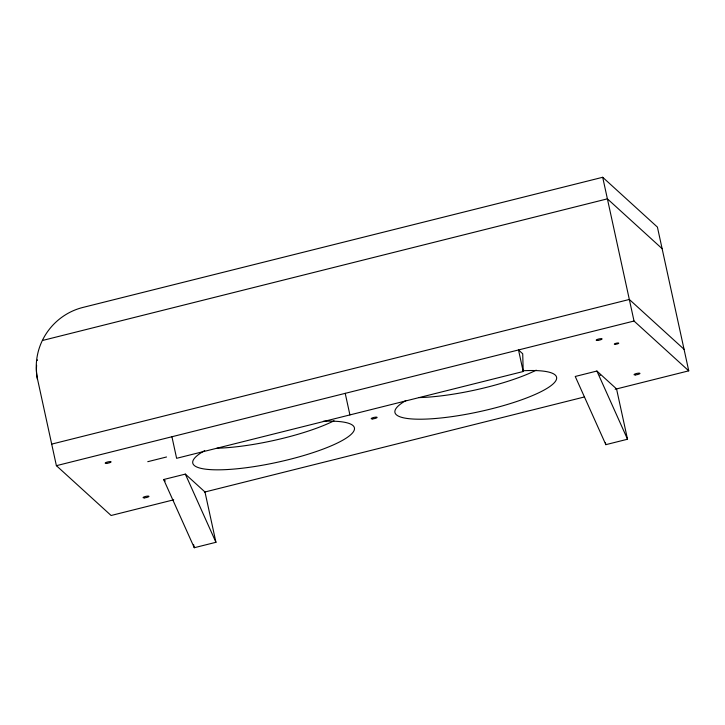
<?xml version="1.0" encoding="UTF-8"?>
<svg xmlns="http://www.w3.org/2000/svg" width="725" height="725" viewBox="0 0 725 725"><rect width="100%" height="100%" fill="white"/><g stroke="black" fill="none" stroke-linecap="round" stroke-linejoin="round"><path stroke-width="1.09" d="M615.172 389.271L688.75 370.837L657.412 227.097L602.692 177.281L82.813 307.463A60.166 58.217 -47.7 0 0 37.591 379.429L56.396 465.677L111.106 515.493L173.701 499.815M51.693 444.117L629.336 299.461L684.047 349.278M56.396 465.677L634.031 321.03L688.75 370.837M147.764 461.689L166.532 456.986M523.205 371.517L518.511 349.958L522.716 353.791L523.205 371.517L176.619 458.309L171.925 436.749M163.669 479.524L185.337 474.105L204.976 491.985L215.941 542.3L194.282 547.719L163.669 479.524L165.309 481.019M596.902 371.037L575.242 376.465L605.855 444.661L627.515 439.232L616.549 388.926L596.902 371.037L627.515 439.232M204.45 492.112L584.423 396.965M662.106 248.657L607.396 198.84L42.576 340.46M185.337 474.105L215.941 542.3M602.692 177.281L634.031 321.03M605.375 442.468L605.855 444.661M345.218 393.349L349.912 414.917M193.566 544.439L194.282 547.719M599.82 374.934A2.257 0.471 -12.3 0 1 600.273 375.351M523.296 370.738A82.722 17.201 -12.3 0 1 542.735 390.784A82.722 17.201 -12.3 0 1 432.535 418.724A82.722 17.201 -12.3 0 1 406.009 400.472M536.21 370.167A82.722 17.201 -12.3 0 1 419.123 397.599M323.359 421.261A82.722 17.201 -12.3 0 1 339.173 442.132A82.722 17.201 -12.3 0 1 228.647 469.465A82.722 17.201 -12.3 0 1 204.704 450.606M334.035 420.79A82.722 17.201 -12.3 0 1 216.956 448.222M37.455 379.429A46.192 36.268 62.1 0 1 36.612 365.327M37.301 360.461A46.192 36.268 62.1 0 1 37.419 359.872M106.684 463.347A3.009 0.625 -12.3 0 0 111.079 461.87A3.009 0.625 -12.3 0 0 106.638 462.251A3.009 0.625 -12.3 0 0 106.684 463.347M615.389 344.303A2.257 0.471 -12.3 0 0 618.742 343.206A2.257 0.471 -12.3 0 0 615.471 343.451A2.257 0.471 -12.3 0 0 615.389 344.303M597.681 340.397A3.009 0.625 -12.3 0 0 602.076 338.919A3.009 0.625 -12.3 0 0 597.636 339.3A3.009 0.625 -12.3 0 0 597.681 340.397M372.704 418.887A3.009 0.625 -12.3 0 0 377.1 417.41A3.009 0.625 -12.3 0 0 372.659 417.781A3.009 0.625 -12.3 0 0 372.704 418.887M635.562 374.888A3.009 0.625 -12.3 0 0 639.948 373.411A3.009 0.625 -12.3 0 0 635.517 373.783A3.009 0.625 -12.3 0 0 635.562 374.888M144.565 497.839A3.009 0.625 -12.3 0 0 148.96 496.362A3.009 0.625 -12.3 0 0 144.52 496.743A3.009 0.625 -12.3 0 0 144.565 497.839"/></g></svg>
